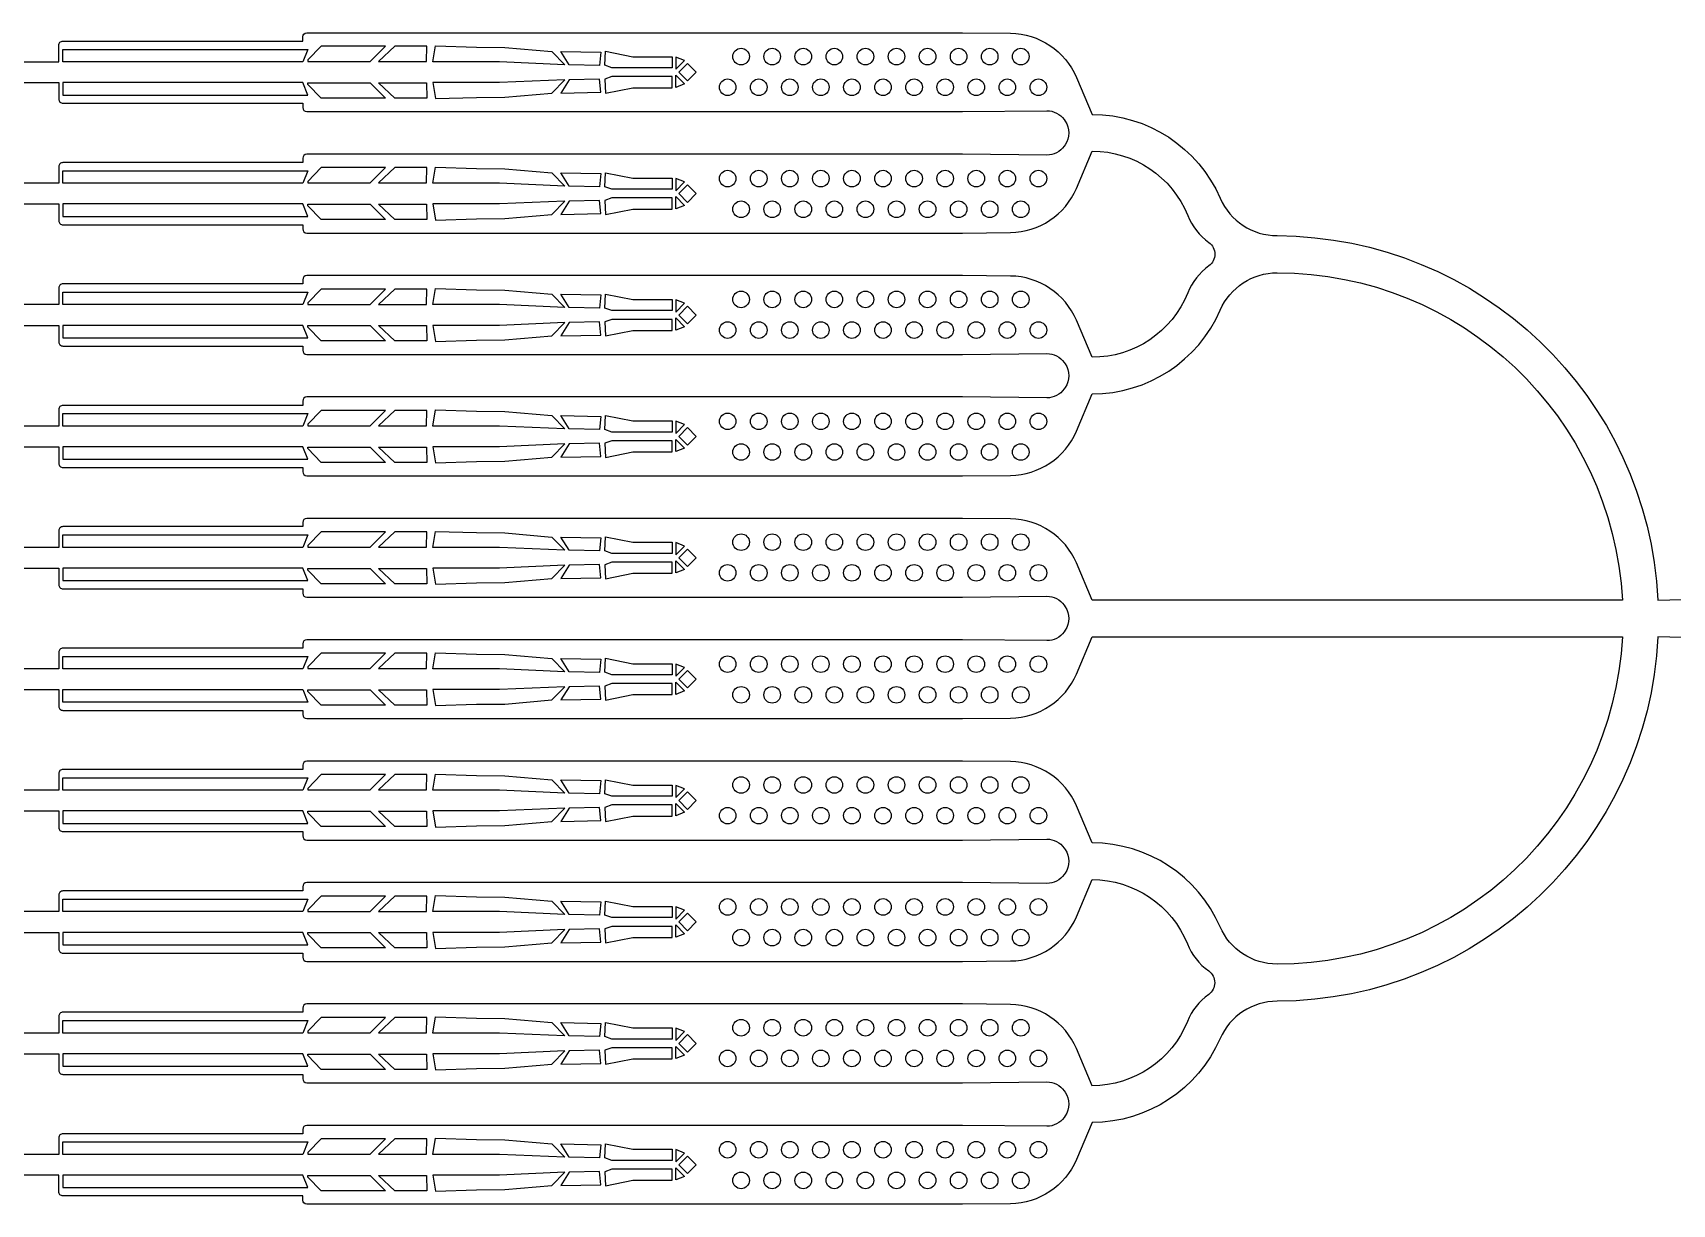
# Model space of a CAD drawing. Header units: millimetres. Extents: x 1762 to 23394, y 1311 to 16310.
# Drawn here: x 18370 to 20744, y 10005 to 11701 of the extents above; entities that cross this region are included whole.
import ezdxf

# ---------------------------------------------------------------- set-up
doc = ezdxf.new("R2010")
doc.units = ezdxf.units.MM
doc.layers.add('2-LIGHT', color=80, linetype='Continuous')
doc.layers.add('3-DARK', color=5, linetype='Continuous')

msp = doc.modelspace()

# ---------------------------------------------------------------- linework, layer by layer
at = {"layer": '2-LIGHT'}
for points in [[(11518.9, 10912.1), (16403.9, 11666.9), (17723, 11659.2), (18407.9, 11659.2), (18407.9, 11683.3, -0.414214), (18413.9, 11689.3), (18761.2, 11689.3), (18761.2, 11695.3, -0.414202), (18767.2, 11701.3), (19716.6, 11701.3), (19786, 11700.6), (19786, 11700.6, -0.297874), (19881.5, 11636.6), (19881.5, 11636.6), (19904.4, 11582.8)], [(19904.4, 11583, -0.298237), (20089.9, 11461.6), (20089.9, 11461.6, 0.298237), (20172.4, 11407.5, -0.399021), (20723.7, 10879.7), (21837.9, 10910.5)], [(21837.9, 10795.8), (20723.7, 10826.5, -0.399114), (20172.1, 10298.8, 0.298237), (20089.6, 10244.8), (20089.6, 10244.8, -0.297847), (19904.4, 10123.3), (19881.5, 10069.5), (19881.5, 10069.5, -0.297874), (19786, 10005.6), (19786, 10005.6), (19716.6, 10004.9), (18767.2, 10004.9, -0.414202), (18761.2, 10010.9), (18761.2, 10016.9), (18413.9, 10016.9, -0.414214), (18407.9, 10022.9), (18407.9, 10047), (18407.9, 10047), (17722.3, 10047), (16403.8, 10040.3), (11518.9, 10795.1, 0.038341)]]:
    msp.add_lwpolyline(points, format="xyb", dxfattribs=at)
at = {"layer": '3-DARK'}
for points in [[(18788.1, 11681.8), (18768.7, 11661.9), (18768.7, 11659.6), (18858.7, 11659.6), (18880.9, 11681.8)], [(18894.5, 11681.8), (18870.7, 11659.6), (18940.6, 11659.6), (18941.1, 11681.8)], [(19012.9, 11680.6), (19054, 11680.2), (19121.9, 11674.3), (19140.7, 11655.1), (19046.1, 11659.2), (18949.7, 11659.2), (18953.2, 11682.5)], [(18413.9, 11677.3), (18413.9, 11677.3), (18768.6, 11677.3), (18761.2, 11659.2), (18413.9, 11659.2)], [(19192.9, 11673.2), (19191, 11654.1), (19147.2, 11655.1), (19134.7, 11674.3)], [(19296.3, 11650.5), (19208.8, 11650.5), (19198.6, 11654.2), (19199.4, 11674.5), (19239.1, 11666.6), (19296.3, 11666.6)], [(19314.1, 11661.2), (19301.4, 11666.2), (19301.4, 11648.4)], [(19331, 11644.2), (19318.3, 11631.5), (19305.6, 11644.2), (19318.3, 11656.9)], [(19046.1, 11629.2), (18949.7, 11629.2), (18953.2, 11605.9), (19012.9, 11607.8), (19054, 11608.2), (19121.9, 11614.1), (19140.7, 11633.3)], [(19191, 11634.3), (19147.2, 11633.3), (19134.7, 11614.1), (19192.9, 11615.2)], [(19239.1, 11621.8), (19296.3, 11621.8), (19296.3, 11637.9), (19208.8, 11637.9), (19198.6, 11634.2), (19199.4, 11613.8)], [(19314.1, 11627.2), (19301.4, 11622.2), (19301.4, 11639.9)], [(18413.9, 11611.1), (18413.9, 11611.1), (18768.6, 11611.1), (18761.2, 11629.2), (18413.9, 11629.2)], [(18788.1, 11606.6), (18768.7, 11626.5), (18768.7, 11628.8), (18858.7, 11628.8), (18880.9, 11606.6)], [(18894.5, 11606.6), (18870.7, 11628.8), (18940.6, 11628.8), (18941.1, 11606.6)], [(18413.9, 11501.5), (18413.9, 11501.5), (18768.6, 11501.5), (18761.2, 11483.4), (18413.9, 11483.4)], [(18788.1, 11506), (18768.7, 11486.1), (18768.7, 11483.8), (18858.7, 11483.8), (18880.9, 11506)], [(18870.7, 11483.8), (18940.6, 11483.8), (18941.1, 11506), (18894.5, 11506)], [(18949.7, 11483.4), (18949.7, 11483.4), (18953.2, 11506.7), (19012.9, 11504.8), (19054, 11504.4), (19121.9, 11498.5), (19140.7, 11479.3), (19046.1, 11483.4)], [(19191, 11478.3), (19147.2, 11479.3), (19134.7, 11498.5), (19192.9, 11497.4)], [(19239.1, 11490.8), (19296.3, 11490.8), (19296.3, 11474.7), (19208.8, 11474.7), (19198.6, 11478.4), (19199.4, 11498.7)], [(19314.1, 11485.4), (19301.4, 11490.4), (19301.4, 11472.6)], [(19331, 11468.4), (19318.3, 11481.1), (19305.6, 11468.4), (19318.3, 11455.7)], [(18413.9, 11435.3), (18413.9, 11435.3), (18768.6, 11435.3), (18761.2, 11453.4), (18413.9, 11453.4)], [(18788.1, 11430.8), (18768.7, 11450.7), (18768.7, 11453), (18858.7, 11453), (18880.9, 11430.8)], [(18894.5, 11430.8), (18870.7, 11453), (18940.6, 11453), (18941.1, 11430.8)], [(18949.7, 11453.4), (18949.7, 11453.4), (18953.2, 11430.1), (19012.9, 11432), (19054, 11432.4), (19121.9, 11438.3), (19140.7, 11457.5), (19046.1, 11453.4)], [(19191, 11458.5), (19147.2, 11457.5), (19134.7, 11438.3), (19192.9, 11439.4)], [(19296.3, 11462.1), (19208.8, 11462.1), (19198.6, 11458.4), (19199.4, 11438), (19239.1, 11446), (19296.3, 11446)], [(19314.1, 11451.4), (19301.4, 11446.4), (19301.4, 11464.1)], [(18413.9, 11325.7), (18413.9, 11325.7), (18768.6, 11325.7), (18761.2, 11307.6), (18413.9, 11307.6)], [(18768.7, 11310.3), (18768.7, 11308), (18858.7, 11308), (18880.9, 11330.2), (18788.1, 11330.2)], [(18870.7, 11308), (18940.6, 11308), (18941.1, 11330.2), (18894.5, 11330.2)], [(19140.7, 11303.5), (19046.1, 11307.6), (18949.7, 11307.6), (18953.2, 11330.9), (19012.9, 11329), (19054, 11328.6), (19121.9, 11322.7)], [(19191, 11302.5), (19147.2, 11303.5), (19134.7, 11322.7), (19192.9, 11321.6)], [(19296.3, 11315), (19296.3, 11298.9), (19208.8, 11298.9), (19198.6, 11302.6), (19199.4, 11322.9), (19239.1, 11315)], [(19314.1, 11309.6), (19301.4, 11314.6), (19301.4, 11296.8)], [(19331, 11292.6), (19318.3, 11279.9), (19305.6, 11292.6), (19318.3, 11305.3)], [(18413.9, 11259.5), (18413.9, 11259.5), (18768.6, 11259.5), (18761.2, 11277.6), (18413.9, 11277.6)], [(18858.7, 11277.2), (18880.9, 11255), (18788.1, 11255), (18768.7, 11274.9), (18768.7, 11277.2)], [(18894.5, 11255), (18870.7, 11277.2), (18940.6, 11277.2), (18941.1, 11255)], [(19054, 11256.6), (19121.9, 11262.5), (19140.7, 11281.7), (19046.1, 11277.6), (18949.7, 11277.6), (18953.2, 11254.3), (19012.9, 11256.2)], [(19191, 11282.7), (19147.2, 11281.7), (19134.7, 11262.5), (19192.9, 11263.6)], [(19296.3, 11270.2), (19296.3, 11286.3), (19208.8, 11286.3), (19198.6, 11282.6), (19199.4, 11262.2), (19239.1, 11270.2)], [(19301.4, 11270.6), (19301.4, 11288.3), (19314.1, 11275.6)], [(18413.9, 11149.9), (18413.9, 11149.9), (18768.6, 11149.9), (18761.2, 11131.8), (18413.9, 11131.8)], [(18768.7, 11132.2), (18858.7, 11132.2), (18880.9, 11154.4), (18788.1, 11154.4), (18768.7, 11134.5)], [(18894.5, 11154.4), (18870.7, 11132.2), (18940.6, 11132.2), (18941.1, 11154.4)], [(18949.7, 11131.8), (18949.7, 11131.8), (18953.2, 11155.1), (19012.9, 11153.2), (19054, 11152.8), (19121.9, 11146.9), (19140.7, 11127.7), (19046.1, 11131.8)], [(19191, 11126.7), (19147.2, 11127.7), (19134.7, 11146.9), (19192.9, 11145.8)], [(19239.1, 11139.2), (19296.3, 11139.2), (19296.3, 11123.1), (19208.8, 11123.1), (19198.6, 11126.8), (19199.4, 11147.1)], [(19314.1, 11133.8), (19301.4, 11138.8), (19301.4, 11121)], [(19314.1, 11099.8), (19301.4, 11094.8), (19301.4, 11112.5)], [(19318.3, 11104.1), (19331, 11116.8), (19318.3, 11129.5), (19305.6, 11116.8)], [(18413.9, 11083.7), (18413.9, 11083.7), (18768.6, 11083.7), (18761.2, 11101.8), (18413.9, 11101.8)], [(18788.1, 11079.2), (18768.7, 11099.1), (18768.7, 11101.4), (18858.7, 11101.4), (18880.9, 11079.2)], [(18894.5, 11079.2), (18870.7, 11101.4), (18940.6, 11101.4), (18941.1, 11079.2)], [(19140.7, 11105.9), (19046.1, 11101.8), (18949.7, 11101.8), (18953.2, 11078.5), (19012.9, 11080.4), (19054, 11080.8), (19121.9, 11086.7)], [(19191, 11106.9), (19147.2, 11105.9), (19134.7, 11086.7), (19192.9, 11087.8)], [(19296.3, 11110.5), (19208.8, 11110.5), (19198.6, 11106.8), (19199.4, 11086.4), (19239.1, 11094.4), (19296.3, 11094.4)], [(18413.9, 10974.1), (18413.9, 10974.1), (18768.6, 10974.1), (18761.2, 10956), (18413.9, 10956)], [(18788.1, 10978.6), (18768.7, 10958.7), (18768.7, 10956.4), (18858.7, 10956.4), (18880.9, 10978.6)], [(18870.7, 10956.4), (18940.6, 10956.4), (18941.1, 10978.6), (18894.5, 10978.6)], [(19140.7, 10951.9), (19046.1, 10956), (18949.7, 10956), (18953.2, 10979.3), (19012.9, 10977.4), (19054, 10977), (19121.9, 10971.1)], [(19191, 10950.9), (19147.2, 10951.9), (19134.7, 10971.1), (19192.9, 10970)], [(19296.3, 10947.3), (19208.8, 10947.3), (19198.6, 10951), (19199.4, 10971.3), (19239.1, 10963.4), (19296.3, 10963.4)], [(19314.1, 10958), (19301.4, 10963), (19301.4, 10945.3)], [(19331, 10941), (19318.3, 10928.3), (19305.6, 10941), (19318.3, 10953.7)], [(18413.9, 10907.9), (18413.9, 10907.9), (18768.6, 10907.9), (18761.2, 10926), (18413.9, 10926)], [(18788.1, 10903.4), (18768.7, 10923.3), (18768.7, 10925.6), (18858.7, 10925.6), (18880.9, 10903.4)], [(18894.5, 10903.4), (18870.7, 10925.6), (18940.6, 10925.6), (18941.1, 10903.4)], [(18949.7, 10926), (18949.7, 10926), (18953.2, 10902.7), (19012.9, 10904.6), (19054, 10905), (19121.9, 10910.9), (19140.7, 10930.1), (19046.1, 10926)], [(19191, 10931.1), (19147.2, 10930.1), (19134.7, 10910.9), (19192.9, 10912)], [(19198.6, 10931), (19199.4, 10910.7), (19239.1, 10918.6), (19296.3, 10918.6), (19296.3, 10934.7), (19208.8, 10934.7)], [(19314.1, 10924), (19301.4, 10919), (19301.4, 10936.7)], [(18788.1, 10802.8), (18768.7, 10782.9), (18768.7, 10780.6), (18858.7, 10780.6), (18880.9, 10802.8)], [(18870.7, 10780.6), (18940.6, 10780.6), (18941.1, 10802.8), (18894.5, 10802.8)], [(19140.7, 10776.1), (19046.1, 10780.2), (18949.7, 10780.2), (18953.2, 10803.5), (19012.9, 10801.6), (19054, 10801.2), (19121.9, 10795.3)], [(18413.9, 10798.3), (18413.9, 10798.3), (18768.6, 10798.3), (18761.2, 10780.2), (18413.9, 10780.2)], [(19134.7, 10795.3), (19192.9, 10794.2), (19191, 10775.1), (19147.2, 10776.1)], [(19296.3, 10787.6), (19296.3, 10771.5), (19208.8, 10771.5), (19198.6, 10775.2), (19199.4, 10795.5), (19239.1, 10787.6)], [(19314.1, 10782.2), (19301.4, 10787.2), (19301.4, 10769.5)], [(19191, 10755.3), (19147.2, 10754.3), (19134.7, 10735.1), (19192.9, 10736.2)], [(19296.3, 10758.9), (19208.8, 10758.9), (19198.6, 10755.2), (19199.4, 10734.9), (19239.1, 10742.8), (19296.3, 10742.8)], [(19314.1, 10748.2), (19301.4, 10743.2), (19301.4, 10760.9)], [(19331, 10765.2), (19318.3, 10777.9), (19305.6, 10765.2), (19318.3, 10752.5)], [(18413.9, 10732.1), (18413.9, 10732.1), (18413.9, 10750.2), (18761.2, 10750.2), (18768.6, 10732.1)], [(18788.1, 10727.6), (18768.7, 10747.5), (18768.7, 10749.8), (18858.7, 10749.8), (18880.9, 10727.6)], [(18870.7, 10749.8), (18940.6, 10749.8), (18941.1, 10727.6), (18894.5, 10727.6)], [(19121.9, 10735.1), (19140.7, 10754.3), (19046.1, 10750.2), (18949.7, 10750.2), (18953.2, 10726.9), (19012.9, 10728.8), (19054, 10729.2)], [(18413.9, 10622.5), (18413.9, 10622.5), (18768.6, 10622.5), (18761.2, 10604.4), (18413.9, 10604.4)], [(18858.7, 10604.8), (18880.9, 10627), (18788.1, 10627), (18768.7, 10607.1), (18768.7, 10604.8)], [(18894.5, 10627), (18870.7, 10604.8), (18940.6, 10604.8), (18941.1, 10627)], [(19140.7, 10600.3), (19046.1, 10604.4), (18949.7, 10604.4), (18953.2, 10627.7), (19012.9, 10625.8), (19054, 10625.4), (19121.9, 10619.5)], [(19191, 10599.3), (19147.2, 10600.3), (19134.7, 10619.5), (19192.9, 10618.4)], [(19296.3, 10595.7), (19208.8, 10595.7), (19198.6, 10599.4), (19199.4, 10619.7), (19239.1, 10611.8), (19296.3, 10611.8)], [(19314.1, 10606.4), (19301.4, 10611.4), (19301.4, 10593.7)], [(19331, 10589.4), (19318.3, 10576.7), (19305.6, 10589.4), (19318.3, 10602.1)], [(18413.9, 10556.3), (18413.9, 10556.3), (18768.6, 10556.3), (18761.2, 10574.4), (18413.9, 10574.4)], [(18768.7, 10574), (18858.7, 10574), (18880.9, 10551.8), (18788.1, 10551.8), (18768.7, 10571.7)], [(18894.5, 10551.8), (18870.7, 10574), (18940.6, 10574), (18941.1, 10551.8)], [(19012.9, 10553), (19054, 10553.4), (19121.9, 10559.3), (19140.7, 10578.5), (19046.1, 10574.4), (18949.7, 10574.4), (18953.2, 10551.1)], [(19191, 10579.5), (19147.2, 10578.5), (19134.7, 10559.3), (19192.9, 10560.4)], [(19199.4, 10559.1), (19239.1, 10567), (19296.3, 10567), (19296.3, 10583.1), (19208.8, 10583.1), (19198.6, 10579.4)], [(19314.1, 10572.4), (19301.4, 10567.4), (19301.4, 10585.1)], [(18413.9, 10446.7), (18413.9, 10446.7), (18768.6, 10446.7), (18761.2, 10428.6), (18413.9, 10428.6)], [(18788.1, 10451.2), (18768.7, 10431.3), (18768.7, 10429), (18858.7, 10429), (18880.9, 10451.2)], [(18894.5, 10451.2), (18870.7, 10429), (18940.6, 10429), (18941.1, 10451.2)], [(19046.1, 10428.6), (18949.7, 10428.6), (18953.2, 10451.9), (19012.9, 10450), (19054, 10449.6), (19121.9, 10443.7), (19140.7, 10424.5)], [(19192.9, 10442.6), (19191, 10423.5), (19147.2, 10424.5), (19134.7, 10443.7)], [(19296.3, 10419.9), (19208.8, 10419.9), (19198.6, 10423.6), (19199.4, 10443.9), (19239.1, 10436), (19296.3, 10436)], [(19314.1, 10430.6), (19301.4, 10435.6), (19301.4, 10417.9)], [(19331, 10413.6), (19318.3, 10426.3), (19305.6, 10413.6), (19318.3, 10400.9)], [(19046.1, 10398.6), (18949.7, 10398.6), (18953.2, 10375.3), (19012.9, 10377.2), (19054, 10377.6), (19121.9, 10383.5), (19140.7, 10402.7)], [(19191, 10403.7), (19147.2, 10402.7), (19134.7, 10383.5), (19192.9, 10384.6)], [(19199.4, 10383.3), (19239.1, 10391.2), (19296.3, 10391.2), (19296.3, 10407.3), (19208.8, 10407.3), (19198.6, 10403.6)], [(19314.1, 10396.6), (19301.4, 10391.6), (19301.4, 10409.3)], [(18413.9, 10380.5), (18413.9, 10380.5), (18768.6, 10380.5), (18761.2, 10398.6), (18413.9, 10398.6)], [(18788.1, 10376), (18768.7, 10395.9), (18768.7, 10398.2), (18858.7, 10398.2), (18880.9, 10376)], [(18894.5, 10376), (18870.7, 10398.2), (18940.6, 10398.2), (18941.1, 10376)], [(18413.9, 10270.9), (18413.9, 10270.9), (18768.6, 10270.9), (18761.2, 10252.8), (18413.9, 10252.8)], [(18788.1, 10275.4), (18768.7, 10255.5), (18768.7, 10253.2), (18858.7, 10253.2), (18880.9, 10275.4)], [(18870.7, 10253.2), (18940.6, 10253.2), (18941.1, 10275.4), (18894.5, 10275.4)], [(19140.7, 10248.7), (19046.1, 10252.8), (18949.7, 10252.8), (18953.2, 10276.1), (19012.9, 10274.2), (19054, 10273.8), (19121.9, 10267.9)], [(19191, 10247.7), (19147.2, 10248.7), (19134.7, 10267.9), (19192.9, 10266.8)], [(19199.4, 10268.1), (19239.1, 10260.2), (19296.3, 10260.2), (19296.3, 10244.1), (19208.8, 10244.1), (19198.6, 10247.8)], [(19314.1, 10254.8), (19301.4, 10259.8), (19301.4, 10242.1)], [(19314.1, 10220.8), (19301.4, 10215.8), (19301.4, 10233.5)], [(19318.3, 10250.5), (19331, 10237.8), (19318.3, 10225.1), (19305.6, 10237.8)], [(18413.9, 10204.7), (18413.9, 10204.7), (18768.6, 10204.7), (18761.2, 10222.8), (18413.9, 10222.8)], [(18788.1, 10200.2), (18768.7, 10220.1), (18768.7, 10222.4), (18858.7, 10222.4), (18880.9, 10200.2)], [(18894.5, 10200.2), (18870.7, 10222.4), (18940.6, 10222.4), (18941.1, 10200.2)], [(19012.9, 10201.4), (19054, 10201.8), (19121.9, 10207.7), (19140.7, 10226.9), (19046.1, 10222.8), (18949.7, 10222.8), (18953.2, 10199.5)], [(19191, 10227.9), (19147.2, 10226.9), (19134.7, 10207.7), (19192.9, 10208.8)], [(19296.3, 10231.5), (19208.8, 10231.5), (19198.6, 10227.8), (19199.4, 10207.5), (19239.1, 10215.4), (19296.3, 10215.4)], [(18413.9, 10095.1), (18413.9, 10095.1), (18768.6, 10095.1), (18761.2, 10077), (18413.9, 10077)], [(18788.1, 10099.6), (18768.7, 10079.7), (18768.7, 10077.4), (18858.7, 10077.4), (18880.9, 10099.6)], [(18894.5, 10099.6), (18870.7, 10077.4), (18940.6, 10077.4), (18941.1, 10099.6)], [(19012.9, 10098.4), (19054, 10098), (19121.9, 10092.1), (19140.7, 10072.9), (19046.1, 10077), (18949.7, 10077), (18953.2, 10100.3)], [(19191, 10071.9), (19147.2, 10072.9), (19134.7, 10092.1), (19192.9, 10091)], [(19239.1, 10084.4), (19296.3, 10084.4), (19296.3, 10068.3), (19208.8, 10068.3), (19198.6, 10072), (19199.4, 10092.3)], [(19314.1, 10079), (19301.4, 10084), (19301.4, 10066.3)], [(19318.3, 10049.3), (19331, 10062), (19318.3, 10074.7), (19305.6, 10062)], [(18413.9, 10028.9), (18413.9, 10028.9), (18768.6, 10028.9), (18761.2, 10047), (18413.9, 10047)], [(18858.7, 10046.6), (18880.9, 10024.4), (18788.1, 10024.4), (18768.7, 10044.3), (18768.7, 10046.6)], [(18870.7, 10046.6), (18940.6, 10046.6), (18941.1, 10024.4), (18894.5, 10024.4)], [(19140.7, 10051.1), (19046.1, 10047), (18949.7, 10047), (18953.2, 10023.7), (19012.9, 10025.6), (19054, 10026), (19121.9, 10031.9)], [(19191, 10052.1), (19147.2, 10051.1), (19134.7, 10031.9), (19192.9, 10033)], [(19199.4, 10031.7), (19239.1, 10039.6), (19296.3, 10039.6), (19296.3, 10055.7), (19208.8, 10055.7), (19198.6, 10052)], [(19314.1, 10045), (19301.4, 10040), (19301.4, 10057.7)]]:
    msp.add_lwpolyline(points, close=True, dxfattribs=at)
for points in [[(17722.3, 11629.2), (18407.9, 11629.2), (18407.9, 11605.3, 0.414214), (18413.9, 11599.3), (18761.2, 11599.3), (18761.2, 11593.1, 0.414202), (18767.2, 11587.1), (19716.6, 11587.1), (19838.8, 11588.4), (19838.8, 11588.4, -0.248427), (19863.7, 11575.5), (19865.2, 11573.4, -0.313458), (19865.2, 11539.2), (19863.7, 11537.1, -0.248427), (19838.8, 11524.2), (19838.8, 11524.2), (19716.6, 11525.5), (18767.2, 11525.5, 0.414202), (18761.2, 11519.5), (18761.2, 11513.3), (18413.9, 11513.3, 0.414214), (18407.9, 11507.3), (18407.9, 11483.4), (18407.9, 11483.4), (17723, 11483.4)], [(17722.3, 11453.4), (18407.9, 11453.4), (18407.9, 11453.4), (18407.9, 11429.3, 0.414214), (18413.9, 11423.3), (18761.2, 11423.3), (18761.2, 11417.3, 0.414202), (18767.2, 11411.3), (19716.6, 11411.3), (19786, 11412), (19786, 11412, 0.297874), (19881.5, 11475.9), (19881.5, 11475.9), (19904.5, 11529.9, -0.305187), (20042.7, 11436.8), (20042.7, 11436.8, 0.140884), (20073.4, 11397.7), (20073.4, 11397.7, -0.511439), (20073.4, 11363.6), (20073.4, 11363.6, 0.140884), (20042.7, 11324.5), (20042.7, 11324.5, -0.3054), (19904.4, 11231.4), (19904.4, 11231.4), (19881.5, 11285), (19881.5, 11285, 0.297874), (19786, 11349), (19786, 11349), (19716.6, 11349.7), (18767.2, 11349.7, 0.414202), (18761.2, 11343.7), (18761.2, 11337.7), (18413.9, 11337.7, 0.414214), (18407.9, 11331.7), (18407.9, 11307.6), (17723, 11307.6)], [(17722.3, 11101.8), (18407.9, 11101.8), (18407.9, 11101.8), (18407.9, 11077.7, 0.414214), (18413.9, 11071.7), (18761.2, 11071.7), (18761.2, 11065.7, 0.414202), (18767.2, 11059.7), (19716.6, 11059.7), (19786, 11060.4), (19786, 11060.4, 0.297874), (19881.5, 11124.3), (19881.5, 11124.3), (19904.5, 11178.3), (19904.5, 11178.3, 0.298173), (20089.9, 11299.7), (20089.9, 11299.7, -0.298237), (20172.4, 11353.7, -0.398787), (20672.2, 10879.7), (19904.4, 10879.7), (19881.5, 10933.5), (19881.5, 10933.5, 0.297874), (19786, 10997.4), (19786, 10997.4), (19716.6, 10998.1), (18767.2, 10998.1, 0.414202), (18761.2, 10992.1), (18761.2, 10986.1), (18413.9, 10986.1, 0.414214), (18407.9, 10980.1), (18407.9, 10956), (17723, 10956)], [(17722.3, 11277.6), (18407.9, 11277.6), (18407.9, 11253.7, 0.414214), (18413.9, 11247.7), (18761.2, 11247.7), (18761.2, 11241.5, 0.414202), (18767.2, 11235.5), (19716.6, 11235.5), (19838.8, 11236.8), (19838.8, 11236.8, -0.248427), (19863.7, 11223.9), (19865.2, 11221.8, -0.313458), (19865.2, 11187.6), (19863.7, 11185.5, -0.248427), (19838.8, 11172.6), (19838.8, 11172.6), (19716.6, 11173.9), (18767.2, 11173.9, 0.414202), (18761.2, 11167.9), (18761.2, 11161.7), (18413.9, 11161.7, 0.414214), (18407.9, 11155.7), (18407.9, 11131.8), (18407.9, 11131.8), (17723, 11131.8)], [(17722.3, 10926), (18407.9, 10926), (18407.9, 10902.1, 0.414214), (18413.9, 10896.1), (18761.2, 10896.1), (18761.2, 10889.9, 0.414202), (18767.2, 10883.9), (19716.6, 10883.9), (19838.8, 10885.2), (19838.8, 10885.2, -0.248427), (19863.7, 10872.3), (19865.2, 10870.2, -0.313458), (19865.2, 10836), (19863.7, 10833.9, -0.248427), (19838.8, 10821), (19838.8, 10821), (19716.6, 10822.3), (18767.2, 10822.3, 0.414202), (18761.2, 10816.3), (18761.2, 10810.1), (18413.9, 10810.1, 0.414214), (18407.9, 10804.1), (18407.9, 10780.2), (18407.9, 10780.2), (17723, 10780.2)], [(17722.3, 10574.4), (18407.9, 10574.4), (18407.9, 10550.5, 0.414214), (18413.9, 10544.5), (18761.2, 10544.5), (18761.2, 10538.3, 0.414202), (18767.2, 10532.3), (19716.6, 10532.3), (19838.8, 10533.6), (19838.8, 10533.6, -0.248427), (19863.7, 10520.7), (19865.2, 10518.6, -0.313458), (19865.2, 10484.4), (19863.7, 10482.3, -0.248427), (19838.8, 10469.4), (19838.8, 10469.4), (19716.6, 10470.7), (18767.2, 10470.7, 0.414202), (18761.2, 10464.7), (18761.2, 10458.5), (18413.9, 10458.5, 0.414214), (18407.9, 10452.5), (18407.9, 10428.6), (18407.9, 10428.6), (17723, 10428.6)], [(17722.3, 10398.6), (18407.9, 10398.6), (18407.9, 10398.6), (18407.9, 10374.5, 0.414214), (18413.9, 10368.5), (18761.2, 10368.5), (18761.2, 10362.5, 0.414202), (18767.2, 10356.5), (19716.6, 10356.5), (19786, 10357.2), (19786, 10357.2, 0.297874), (19881.5, 10421.1), (19904.4, 10474.9, -0.304745), (20042.4, 10381.8), (20042.4, 10381.8, 0.140884), (20073.1, 10342.7), (20073.1, 10342.7, -0.511439), (20073.1, 10308.7), (20073.1, 10308.7, 0.140884), (20042.4, 10269.6), (20042.4, 10269.6, -0.3054), (19904.1, 10176.5, 0.3054)], [(19904.4, 10176.5), (19881.5, 10230.3), (19881.5, 10230.3, 0.297874), (19786, 10294.2), (19786, 10294.2), (19716.6, 10294.9), (18767.2, 10294.9, 0.414202), (18761.2, 10288.9), (18761.2, 10282.9), (18413.9, 10282.9, 0.414214), (18407.9, 10276.9), (18407.9, 10252.8), (17723, 10252.8)], [(17722.3, 10222.8), (18407.9, 10222.8), (18407.9, 10198.9, 0.414214), (18413.9, 10192.9), (18761.2, 10192.9), (18761.2, 10186.7, 0.414202), (18767.2, 10180.7), (19716.6, 10180.7), (19838.8, 10182), (19838.8, 10182, -0.248427), (19863.7, 10169.1), (19865.2, 10167, -0.313458), (19865.2, 10132.8), (19863.7, 10130.7, -0.248427), (19838.8, 10117.8), (19838.8, 10117.8), (19716.6, 10119.1), (18767.2, 10119.1, 0.414202), (18761.2, 10113.1), (18761.2, 10106.9), (18413.9, 10106.9, 0.414214), (18407.9, 10100.9), (18407.9, 10077), (18407.9, 10077), (17723, 10077)]]:
    msp.add_lwpolyline(points, format="xyb", dxfattribs=at)
at = {"layer": '3-DARK', "linetype": 'Continuous'}
msp.add_lwpolyline([(17722.3, 10750.2), (18407.9, 10750.2), (18407.9, 10750.2), (18407.9, 10726.1, 0.414214), (18413.9, 10720.1), (18761.2, 10720.1), (18761.2, 10714.1, 0.414202), (18767.2, 10708.1), (19716.6, 10708.1), (19786, 10708.8), (19786, 10708.8, 0.297874), (19881.5, 10772.7), (19881.5, 10772.7), (19904.4, 10826.5), (20672.2, 10826.5, -0.39889), (20172.1, 10352.6, -0.298237), (20089.6, 10406.6), (20089.6, 10406.6, 0.297854), (19904.4, 10528.1), (19881.5, 10581.9), (19881.5, 10581.9, 0.297874), (19786, 10645.8), (19786, 10645.8), (19716.6, 10646.5), (18767.2, 10646.5, 0.414202), (18761.2, 10640.5), (18761.2, 10634.5), (18413.9, 10634.5, 0.414214), (18407.9, 10628.5), (18407.9, 10604.4), (17723, 10604.4)], format="xyb", dxfattribs=at)
at = {"layer": '3-DARK'}
for centre in [(19396, 11666.8), (19441, 11666.8), (19486, 11666.8), (19531, 11666.8), (19576, 11666.8), (19621, 11666.8), (19666, 11666.8), (19711, 11666.8), (19756, 11666.8), (19801, 11666.8), (19376.5, 11622.4), (19421.5, 11622.4), (19466.5, 11622.4), (19511.5, 11622.4), (19556.5, 11622.4), (19601.5, 11622.4), (19646.5, 11622.4), (19691.5, 11622.4), (19736.5, 11622.4), (19781.5, 11622.4), (19826.5, 11622.4), (19376.5, 11490.2), (19421.5, 11490.2), (19466.5, 11490.2), (19511.5, 11490.2), (19556.5, 11490.2), (19601.5, 11490.2), (19646.5, 11490.2), (19691.5, 11490.2), (19736.5, 11490.2), (19781.5, 11490.2), (19826.5, 11490.2), (19396, 11445.8), (19441, 11445.8), (19486, 11445.8), (19531, 11445.8), (19576, 11445.8), (19621, 11445.8), (19666, 11445.8), (19711, 11445.8), (19756, 11445.8), (19801, 11445.8), (19396, 11315.2), (19441, 11315.2), (19486, 11315.2), (19531, 11315.2), (19576, 11315.2), (19621, 11315.2), (19666, 11315.2), (19711, 11315.2), (19756, 11315.2), (19801, 11315.2), (19376.5, 11270.8), (19421.5, 11270.8), (19466.5, 11270.8), (19511.5, 11270.8), (19556.5, 11270.8), (19601.5, 11270.8), (19646.5, 11270.8), (19691.5, 11270.8), (19736.5, 11270.8), (19781.5, 11270.8), (19826.5, 11270.8), (19376.5, 11138.6), (19421.5, 11138.6), (19466.5, 11138.6), (19511.5, 11138.6), (19556.5, 11138.6), (19601.5, 11138.6), (19646.5, 11138.6), (19691.5, 11138.6), (19736.5, 11138.6), (19781.5, 11138.6), (19826.5, 11138.6), (19396, 11094.2), (19441, 11094.2), (19486, 11094.2), (19531, 11094.2), (19576, 11094.2), (19621, 11094.2), (19666, 11094.2), (19711, 11094.2), (19756, 11094.2), (19801, 11094.2), (19396, 10963.6), (19441, 10963.6), (19486, 10963.6), (19531, 10963.6), (19576, 10963.6), (19621, 10963.6), (19666, 10963.6), (19711, 10963.6), (19756, 10963.6), (19801, 10963.6), (19376.5, 10919.2), (19421.5, 10919.2), (19466.5, 10919.2), (19511.5, 10919.2), (19556.5, 10919.2), (19601.5, 10919.2), (19646.5, 10919.2), (19691.5, 10919.2), (19736.5, 10919.2), (19781.5, 10919.2), (19826.5, 10919.2), (19376.5, 10787), (19421.5, 10787), (19466.5, 10787), (19511.5, 10787), (19556.5, 10787), (19601.5, 10787), (19646.5, 10787), (19691.5, 10787), (19736.5, 10787), (19781.5, 10787), (19826.5, 10787), (19396, 10742.6), (19441, 10742.6), (19486, 10742.6), (19531, 10742.6), (19576, 10742.6), (19621, 10742.6), (19666, 10742.6), (19711, 10742.6), (19756, 10742.6), (19801, 10742.6), (19396, 10612), (19441, 10612), (19486, 10612), (19531, 10612), (19576, 10612), (19621, 10612), (19666, 10612), (19711, 10612), (19756, 10612), (19801, 10612), (19376.5, 10567.6), (19421.5, 10567.6), (19466.5, 10567.6), (19511.5, 10567.6), (19556.5, 10567.6), (19601.5, 10567.6), (19646.5, 10567.6), (19691.5, 10567.6), (19736.5, 10567.6), (19781.5, 10567.6), (19826.5, 10567.6), (19376.5, 10435.4), (19421.5, 10435.4), (19466.5, 10435.4), (19511.5, 10435.4), (19556.5, 10435.4), (19601.5, 10435.4), (19646.5, 10435.4), (19691.5, 10435.4), (19736.5, 10435.4), (19781.5, 10435.4), (19826.5, 10435.4), (19396, 10391), (19441, 10391), (19486, 10391), (19531, 10391), (19576, 10391), (19621, 10391), (19666, 10391), (19711, 10391), (19756, 10391), (19801, 10391), (19396, 10260.4), (19441, 10260.4), (19486, 10260.4), (19531, 10260.4), (19576, 10260.4), (19621, 10260.4), (19666, 10260.4), (19711, 10260.4), (19756, 10260.4), (19801, 10260.4), (19376.5, 10216), (19421.5, 10216), (19466.5, 10216), (19511.5, 10216), (19556.5, 10216), (19601.5, 10216), (19646.5, 10216), (19691.5, 10216), (19736.5, 10216), (19781.5, 10216), (19826.5, 10216), (19376.5, 10083.8), (19421.5, 10083.8), (19466.5, 10083.8), (19511.5, 10083.8), (19556.5, 10083.8), (19601.5, 10083.8), (19646.5, 10083.8), (19691.5, 10083.8), (19736.5, 10083.8), (19781.5, 10083.8), (19826.5, 10083.8), (19396, 10039.4), (19441, 10039.4), (19486, 10039.4), (19531, 10039.4), (19576, 10039.4), (19621, 10039.4), (19666, 10039.4), (19711, 10039.4), (19756, 10039.4), (19801, 10039.4)]:
    msp.add_circle(centre, 12, dxfattribs=at)

doc.saveas('drawing.dxf')
